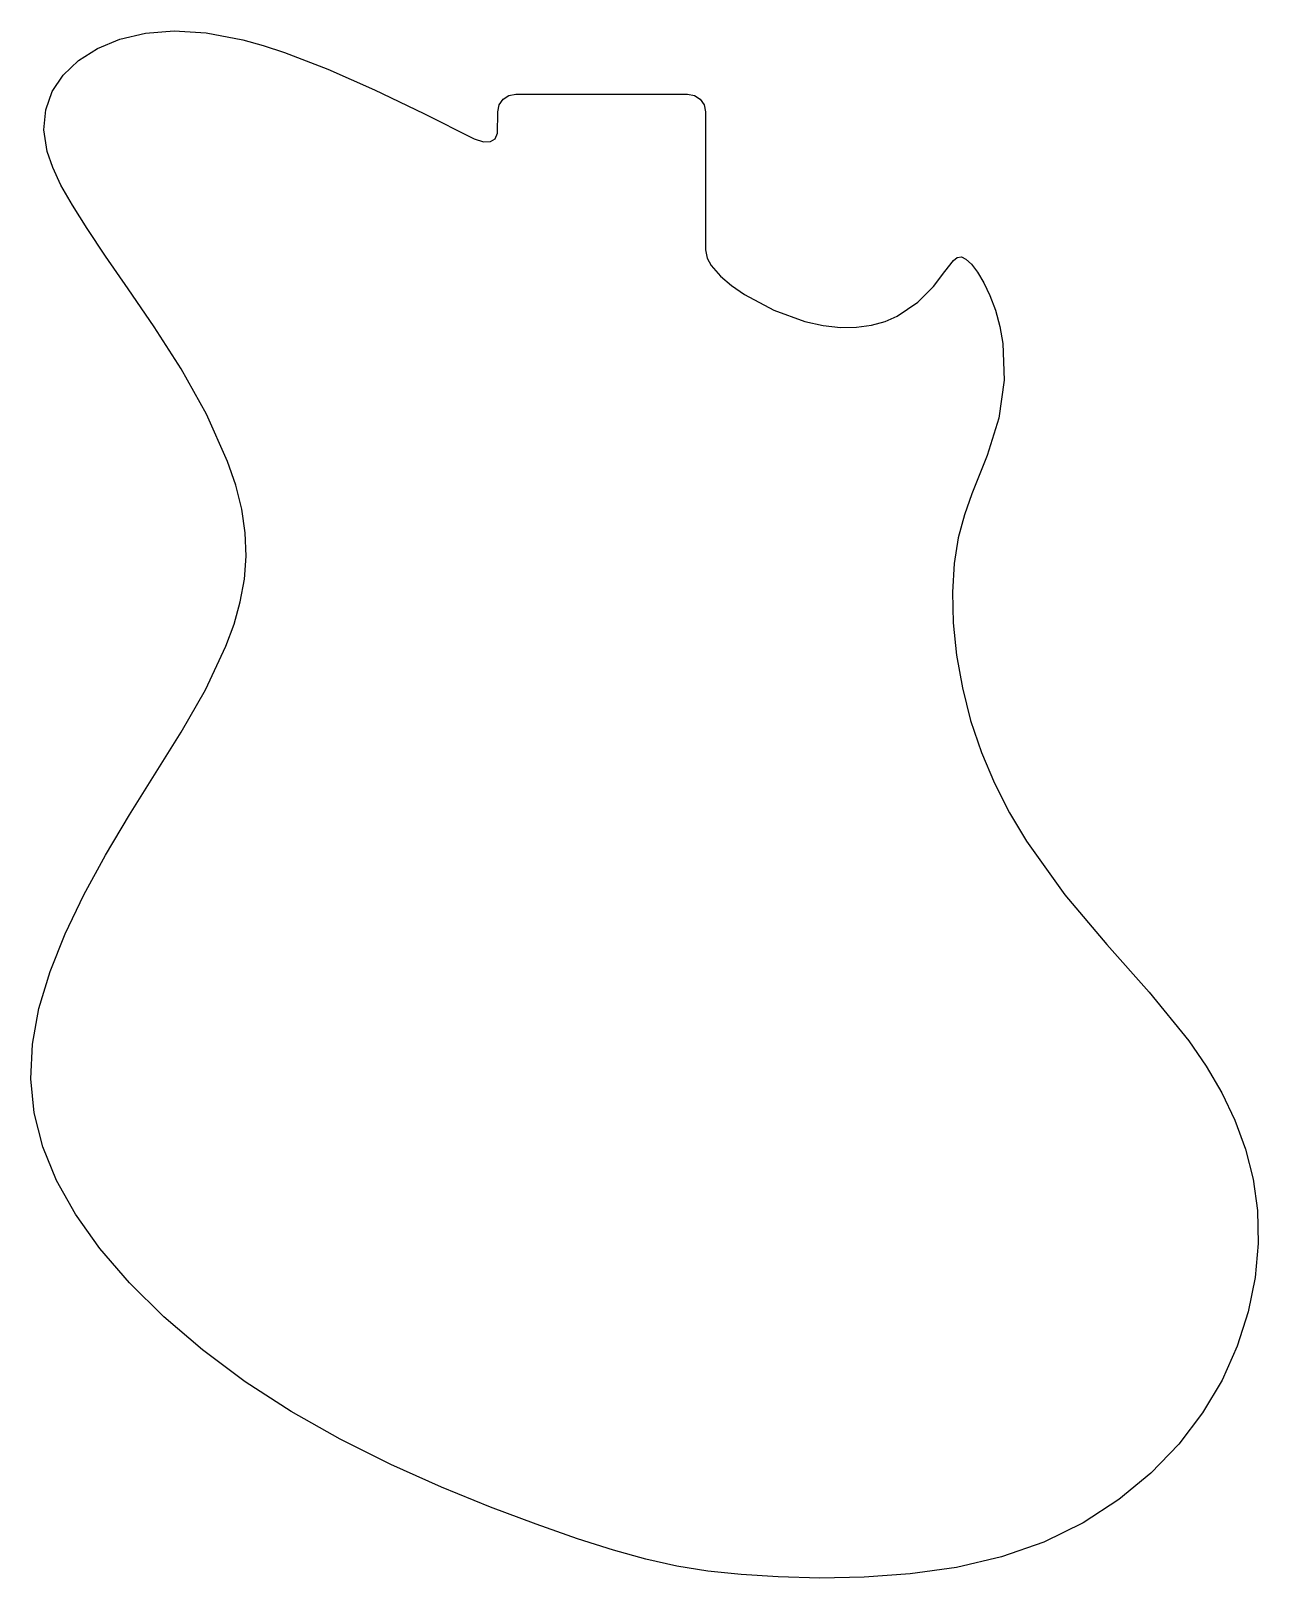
# Model space of a CAD drawing. Header units: inches. Extents: x 0.2 to 1.58, y 0.21 to 1.95.
import ezdxf

# ---------------------------------------------------------------- set-up
doc = ezdxf.new("R2010")
doc.units = ezdxf.units.IN
doc.layers.get('0').update_dxf_attribs({"linetype": 'CONTINUOUS'})

msp = doc.modelspace()

# ---------------------------------------------------------------- linework, layer by layer
for p, q in [((0.7465, 1.8771), (0.9379, 1.8771)), ((0.7247, 1.8331), (0.7251, 1.8565))]:
    msp.add_line(p, q)
for points in [[(0.2188, 1.8124), (0.2151, 1.8368), (0.217, 1.8593), (0.2244, 1.8798), (0.2367, 1.8983), (0.2538, 1.9146), (0.2751, 1.9282), (0.3004, 1.9386), (0.3292, 1.9454), (0.3614, 1.948), (0.3975, 1.9457), (0.4386, 1.9379), (0.4613, 1.9317), (0.4856, 1.9239), (0.5341, 1.9052), (0.5867, 1.8819), (0.6421, 1.8553), (0.6988, 1.8266)], [(0.7251, 1.8572), (0.7267, 1.8651), (0.7311, 1.8714), (0.7375, 1.8756), (0.7454, 1.8771)], [(0.7454, 1.8771), (0.7465, 1.8771)], [(0.9379, 1.8771), (0.9383, 1.8771)], [(0.9383, 1.8771), (0.9462, 1.8756), (0.9527, 1.8714), (0.9571, 1.8651), (0.9588, 1.8572)], [(0.7251, 1.8565), (0.7251, 1.8572)], [(0.9588, 1.8572), (0.9588, 1.7021), (0.9606, 1.6927), (0.9651, 1.6844), (0.9754, 1.6725)], [(0.6988, 1.8266), (0.7093, 1.8235), (0.7172, 1.8236), (0.7223, 1.8268), (0.7247, 1.8331)], [(0.9754, 1.6725), (0.9881, 1.6618), (1.0027, 1.6518), (1.0355, 1.6344), (1.0702, 1.6217), (1.091, 1.617), (1.1105, 1.6148), (1.1286, 1.615), (1.1453, 1.6173), (1.1605, 1.6215), (1.1742, 1.6274), (1.1972, 1.6431), (1.2148, 1.661), (1.2277, 1.6778), (1.2373, 1.6901), (1.2417, 1.6933), (1.2463, 1.694), (1.2515, 1.6917), (1.2577, 1.6859), (1.2645, 1.6769), (1.2716, 1.665), (1.2784, 1.6506), (1.2845, 1.6341), (1.2895, 1.6161), (1.2928, 1.5967), (1.2943, 1.5555), (1.2885, 1.5129), (1.2752, 1.471), (1.2579, 1.428), (1.2497, 1.4044), (1.2428, 1.3784), (1.2382, 1.3495), (1.2363, 1.3174), (1.2372, 1.2829), (1.2409, 1.2468), (1.2474, 1.21), (1.2567, 1.1732), (1.2688, 1.1373), (1.2835, 1.1028), (1.3005, 1.0696), (1.3196, 1.0376), (1.3625, 0.9774), (1.4097, 0.9216), (1.4574, 0.8679), (1.5018, 0.8133), (1.5215, 0.7848), (1.5389, 0.7551), (1.5537, 0.7241), (1.5656, 0.6918), (1.5742, 0.658), (1.579, 0.6226), (1.5798, 0.5856), (1.5764, 0.5475), (1.5686, 0.5088), (1.5563, 0.4702), (1.5393, 0.4321), (1.5174, 0.3953), (1.4906, 0.3602), (1.4591, 0.3275), (1.4232, 0.2979), (1.3831, 0.2719), (1.3391, 0.2503), (1.2914, 0.2335), (1.2409, 0.2218), (1.1889, 0.2145), (1.1371, 0.2107), (1.0871, 0.2098), (1.0405, 0.211), (0.9987, 0.2137), (0.9613, 0.2177), (0.9263, 0.2233), (0.8916, 0.231), (0.8551, 0.2411), (0.8147, 0.254), (0.7685, 0.2702), (0.717, 0.2895), (0.6619, 0.312), (0.6051, 0.3375), (0.5482, 0.3658), (0.493, 0.3968), (0.4411, 0.4304), (0.3932, 0.4661), (0.3498, 0.5033), (0.3113, 0.5415), (0.278, 0.5801), (0.2506, 0.6186), (0.2292, 0.6566), (0.2138, 0.6944), (0.2042, 0.7323), (0.2004, 0.7706), (0.2022, 0.8096), (0.2095, 0.8497), (0.222, 0.8911), (0.239, 0.9337), (0.26, 0.9774), (0.2842, 1.022), (0.3111, 1.0674), (0.3693, 1.1602), (0.3967, 1.2079), (0.4197, 1.2566), (0.4288, 1.2814), (0.4358, 1.3065), (0.4404, 1.332), (0.4424, 1.3579), (0.4414, 1.3841), (0.4374, 1.4107), (0.4306, 1.4375), (0.4215, 1.4643), (0.3978, 1.5173), (0.3693, 1.5682), (0.3389, 1.6157), (0.3097, 1.6584), (0.2844, 1.695), (0.2636, 1.726), (0.247, 1.7522), (0.2342, 1.7747), (0.2249, 1.7945), (0.2188, 1.8124)]]:
    msp.add_lwpolyline(points)

doc.saveas('drawing.dxf')
